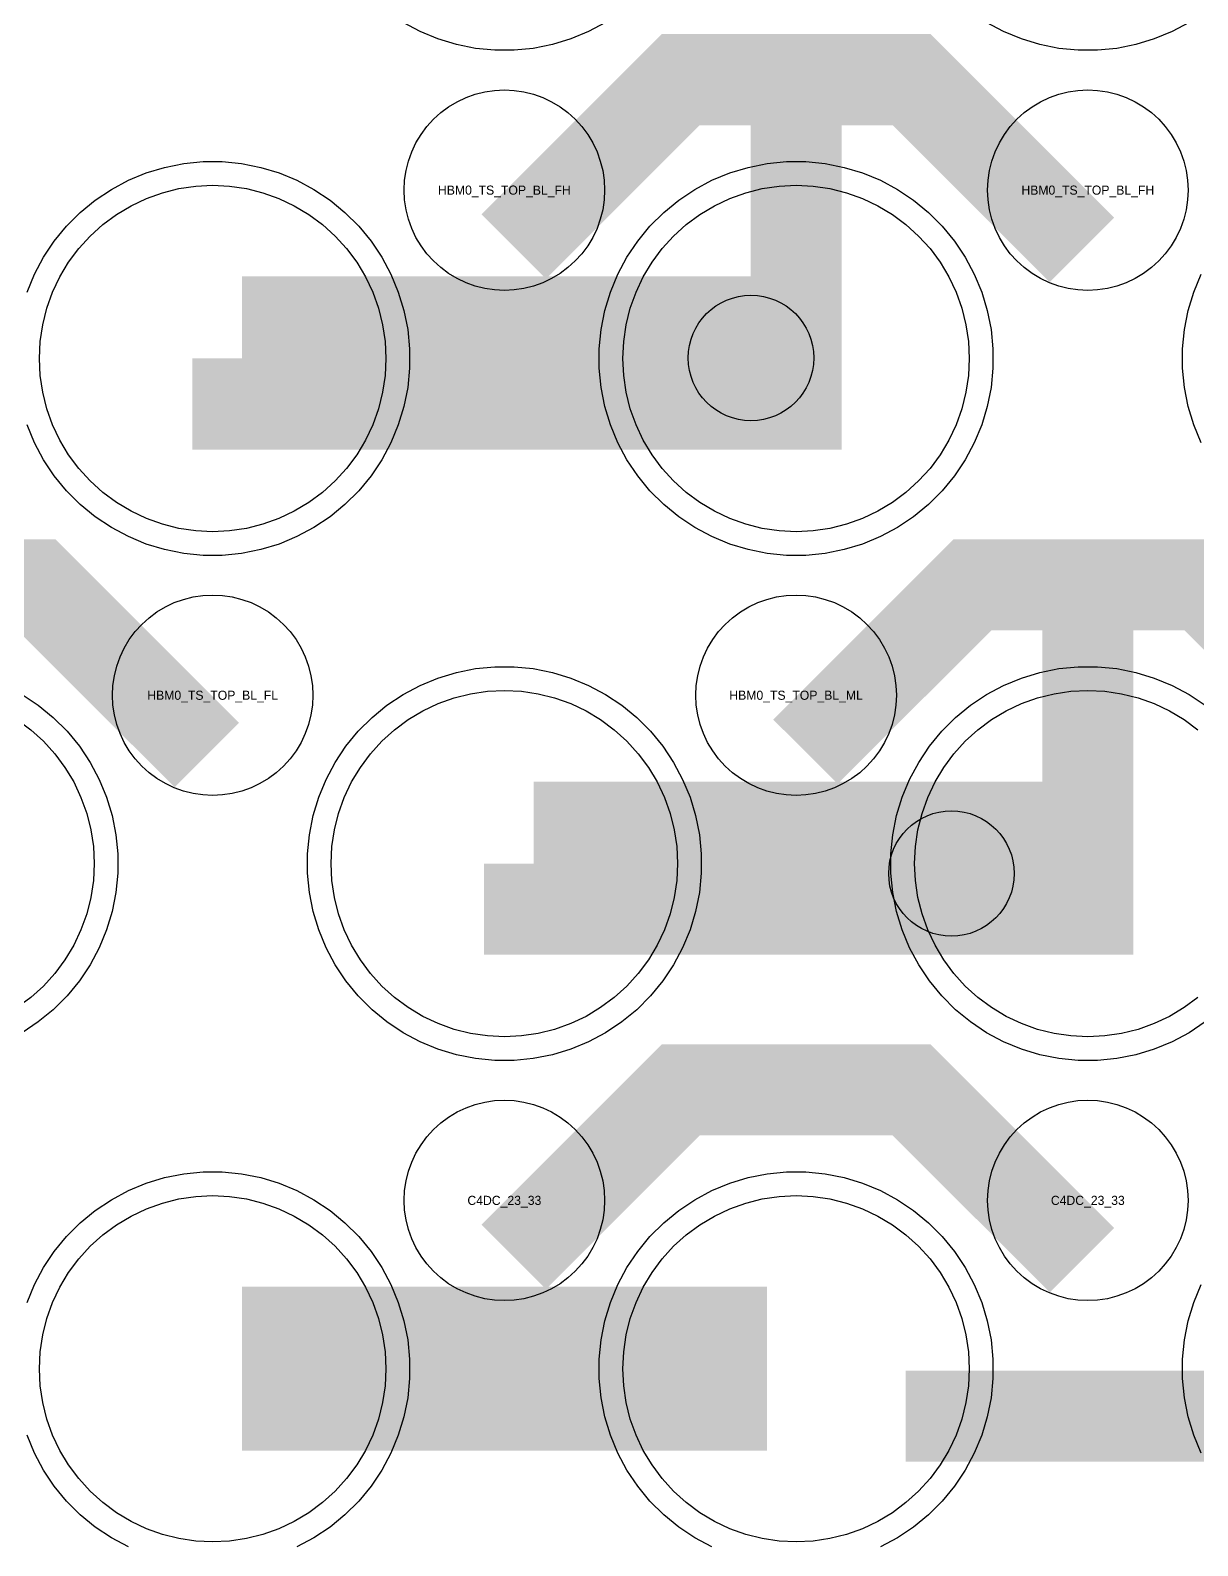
# Model space of a CAD drawing. Extents: x -11880 to 11880, y -14992 to 14992.
# Drawn here: x -1570 to -1249.9, y -11701.1 to -11285.4 of the extents above; entities that cross this region are included whole.
import ezdxf
from ezdxf.enums import TextEntityAlignment as Align

# ---------------------------------------------------------------- set-up
doc = ezdxf.new("R2010")
doc.units = 0
doc.header["$MEASUREMENT"] = 0
for name, color, linetype in [('GDS_775_DT_237', 138, 'CONTINUOUS'), ('RDL1_FS', 34, 'CONTINUOUS'), ('RDL_BS', 160, 'CONTINUOUS')]:
    doc.layers.add(name, color=color, linetype=linetype)

msp = doc.modelspace()

# ---------------------------------------------------------------- linework, layer by layer
at = {"layer": 'RDL1_FS'}
for points in [[(-1520, -11422.969), (-1524.657, -11422.74), (-1529.268, -11422.056), (-1533.791, -11420.924), (-1538.181, -11419.352), (-1542.395, -11417.36), (-1546.395, -11414.962), (-1550.14, -11412.184), (-1553.594, -11409.054), (-1556.724, -11405.6), (-1559.502, -11401.855), (-1561.9, -11397.855), (-1563.892, -11393.641), (-1565.464, -11389.251), (-1566.596, -11384.728), (-1567.28, -11380.117), (-1567.509, -11375.46), (-1567.28, -11370.803), (-1566.596, -11366.192), (-1565.464, -11361.669), (-1563.892, -11357.279), (-1561.9, -11353.065), (-1559.502, -11349.065), (-1556.724, -11345.32), (-1553.594, -11341.866), (-1550.14, -11338.736), (-1546.395, -11335.958), (-1542.395, -11333.56), (-1538.181, -11331.568), (-1533.791, -11329.996), (-1529.268, -11328.864), (-1524.657, -11328.18), (-1520, -11327.951), (-1515.343, -11328.18), (-1510.732, -11328.864), (-1506.209, -11329.996), (-1501.819, -11331.568), (-1497.605, -11333.56), (-1493.605, -11335.958), (-1489.86, -11338.736), (-1486.406, -11341.866), (-1483.276, -11345.32), (-1480.498, -11349.065), (-1478.1, -11353.065), (-1476.108, -11357.279), (-1474.536, -11361.669), (-1473.404, -11366.192), (-1472.72, -11370.803), (-1472.491, -11375.46), (-1472.72, -11380.117), (-1473.404, -11384.728), (-1474.536, -11389.251), (-1476.108, -11393.641), (-1478.1, -11397.855), (-1480.498, -11401.855), (-1483.276, -11405.6), (-1486.406, -11409.054), (-1489.86, -11412.184), (-1493.605, -11414.962), (-1497.605, -11417.36), (-1501.819, -11419.352), (-1506.209, -11420.924), (-1510.732, -11422.056), (-1515.343, -11422.74)], [(-1360, -11422.969), (-1364.657, -11422.74), (-1369.268, -11422.056), (-1373.791, -11420.924), (-1378.181, -11419.352), (-1382.395, -11417.36), (-1386.395, -11414.962), (-1390.14, -11412.184), (-1393.594, -11409.054), (-1396.724, -11405.6), (-1399.502, -11401.855), (-1401.9, -11397.855), (-1403.892, -11393.641), (-1405.464, -11389.251), (-1406.596, -11384.728), (-1407.28, -11380.117), (-1407.509, -11375.46), (-1407.28, -11370.803), (-1406.596, -11366.192), (-1405.464, -11361.669), (-1403.892, -11357.279), (-1401.9, -11353.065), (-1399.502, -11349.065), (-1396.724, -11345.32), (-1393.594, -11341.866), (-1390.14, -11338.736), (-1386.395, -11335.958), (-1382.395, -11333.56), (-1378.181, -11331.568), (-1373.791, -11329.996), (-1369.268, -11328.864), (-1364.657, -11328.18), (-1360, -11327.951), (-1355.343, -11328.18), (-1350.732, -11328.864), (-1346.209, -11329.996), (-1341.819, -11331.568), (-1337.605, -11333.56), (-1333.605, -11335.958), (-1329.86, -11338.736), (-1326.406, -11341.866), (-1323.276, -11345.32), (-1320.498, -11349.065), (-1318.1, -11353.065), (-1316.108, -11357.279), (-1314.536, -11361.669), (-1313.404, -11366.192), (-1312.72, -11370.803), (-1312.491, -11375.46), (-1312.72, -11380.117), (-1313.404, -11384.728), (-1314.536, -11389.251), (-1316.108, -11393.641), (-1318.1, -11397.855), (-1320.498, -11401.855), (-1323.276, -11405.6), (-1326.406, -11409.054), (-1329.86, -11412.184), (-1333.605, -11414.962), (-1337.605, -11417.36), (-1341.819, -11419.352), (-1346.209, -11420.924), (-1350.732, -11422.056), (-1355.343, -11422.74)], [(-1440, -11561.534), (-1444.657, -11561.305), (-1449.268, -11560.621), (-1453.791, -11559.489), (-1458.181, -11557.917), (-1462.395, -11555.925), (-1466.395, -11553.527), (-1470.14, -11550.749), (-1473.594, -11547.619), (-1476.724, -11544.165), (-1479.502, -11540.42), (-1481.9, -11536.42), (-1483.892, -11532.206), (-1485.464, -11527.816), (-1486.596, -11523.293), (-1487.28, -11518.682), (-1487.509, -11514.025), (-1487.28, -11509.368), (-1486.596, -11504.757), (-1485.464, -11500.234), (-1483.892, -11495.844), (-1481.9, -11491.63), (-1479.502, -11487.63), (-1476.724, -11483.885), (-1473.594, -11480.431), (-1470.14, -11477.301), (-1466.395, -11474.523), (-1462.395, -11472.125), (-1458.181, -11470.133), (-1453.791, -11468.561), (-1449.268, -11467.429), (-1444.657, -11466.745), (-1440, -11466.516), (-1435.343, -11466.745), (-1430.732, -11467.429), (-1426.209, -11468.561), (-1421.819, -11470.133), (-1417.605, -11472.125), (-1413.605, -11474.523), (-1409.86, -11477.301), (-1406.406, -11480.431), (-1403.276, -11483.885), (-1400.498, -11487.63), (-1398.1, -11491.63), (-1396.108, -11495.844), (-1394.536, -11500.234), (-1393.404, -11504.757), (-1392.72, -11509.368), (-1392.491, -11514.025), (-1392.72, -11518.682), (-1393.404, -11523.293), (-1394.536, -11527.816), (-1396.108, -11532.206), (-1398.1, -11536.42), (-1400.498, -11540.42), (-1403.276, -11544.165), (-1406.406, -11547.619), (-1409.86, -11550.749), (-1413.605, -11553.527), (-1417.605, -11555.925), (-1421.819, -11557.917), (-1426.209, -11559.489), (-1430.732, -11560.621), (-1435.343, -11561.305)], [(-1520, -11700.099), (-1524.657, -11699.87), (-1529.268, -11699.186), (-1533.791, -11698.054), (-1538.181, -11696.482), (-1542.395, -11694.49), (-1546.395, -11692.092), (-1550.14, -11689.314), (-1553.594, -11686.184), (-1556.724, -11682.73), (-1559.502, -11678.985), (-1561.9, -11674.985), (-1563.892, -11670.771), (-1565.464, -11666.381), (-1566.596, -11661.858), (-1567.28, -11657.247), (-1567.509, -11652.59), (-1567.28, -11647.933), (-1566.596, -11643.322), (-1565.464, -11638.799), (-1563.892, -11634.409), (-1561.9, -11630.195), (-1559.502, -11626.195), (-1556.724, -11622.45), (-1553.594, -11618.996), (-1550.14, -11615.866), (-1546.395, -11613.088), (-1542.395, -11610.69), (-1538.181, -11608.698), (-1533.791, -11607.126), (-1529.268, -11605.994), (-1524.657, -11605.31), (-1520, -11605.081), (-1515.343, -11605.31), (-1510.732, -11605.994), (-1506.209, -11607.126), (-1501.819, -11608.698), (-1497.605, -11610.69), (-1493.605, -11613.088), (-1489.86, -11615.866), (-1486.406, -11618.996), (-1483.276, -11622.45), (-1480.498, -11626.195), (-1478.1, -11630.195), (-1476.108, -11634.409), (-1474.536, -11638.799), (-1473.404, -11643.322), (-1472.72, -11647.933), (-1472.491, -11652.59), (-1472.72, -11657.247), (-1473.404, -11661.858), (-1474.536, -11666.381), (-1476.108, -11670.771), (-1478.1, -11674.985), (-1480.498, -11678.985), (-1483.276, -11682.73), (-1486.406, -11686.184), (-1489.86, -11689.314), (-1493.605, -11692.092), (-1497.605, -11694.49), (-1501.819, -11696.482), (-1506.209, -11698.054), (-1510.732, -11699.186), (-1515.343, -11699.87)], [(-1360, -11700.099), (-1364.657, -11699.87), (-1369.268, -11699.186), (-1373.791, -11698.054), (-1378.181, -11696.482), (-1382.395, -11694.49), (-1386.395, -11692.092), (-1390.14, -11689.314), (-1393.594, -11686.184), (-1396.724, -11682.73), (-1399.502, -11678.985), (-1401.9, -11674.985), (-1403.892, -11670.771), (-1405.464, -11666.381), (-1406.596, -11661.858), (-1407.28, -11657.247), (-1407.509, -11652.59), (-1407.28, -11647.933), (-1406.596, -11643.322), (-1405.464, -11638.799), (-1403.892, -11634.409), (-1401.9, -11630.195), (-1399.502, -11626.195), (-1396.724, -11622.45), (-1393.594, -11618.996), (-1390.14, -11615.866), (-1386.395, -11613.088), (-1382.395, -11610.69), (-1378.181, -11608.698), (-1373.791, -11607.126), (-1369.268, -11605.994), (-1364.657, -11605.31), (-1360, -11605.081), (-1355.343, -11605.31), (-1350.732, -11605.994), (-1346.209, -11607.126), (-1341.819, -11608.698), (-1337.605, -11610.69), (-1333.605, -11613.088), (-1329.86, -11615.866), (-1326.406, -11618.996), (-1323.276, -11622.45), (-1320.498, -11626.195), (-1318.1, -11630.195), (-1316.108, -11634.409), (-1314.536, -11638.799), (-1313.404, -11643.322), (-1312.72, -11647.933), (-1312.491, -11652.59), (-1312.72, -11657.247), (-1313.404, -11661.858), (-1314.536, -11666.381), (-1316.108, -11670.771), (-1318.1, -11674.985), (-1320.498, -11678.985), (-1323.276, -11682.73), (-1326.406, -11686.184), (-1329.86, -11689.314), (-1333.605, -11692.092), (-1337.605, -11694.49), (-1341.819, -11696.482), (-1346.209, -11698.054), (-1350.732, -11699.186), (-1355.343, -11699.87)]]:
    msp.add_lwpolyline(points, close=True, dxfattribs=at)
for points in [[(-1511.998, -11375.46, 45, 45, 0), (-1439.998, -11375.46, 45, 45, 0)], [(-1439.998, -11375.46, 45, 45, 0), (-1367.998, -11375.46, 45, 45, 0)], [(-1431.998, -11514.025, 45, 45, 0), (-1359.998, -11514.025, 45, 45, 0)], [(-1359.998, -11514.025, 45, 45, 0), (-1287.998, -11514.025, 45, 45, 0)], [(-1511.998, -11652.59, 45, 45, 0), (-1439.998, -11652.59, 45, 45, 0)], [(-1439.998, -11652.59, 45, 45, 0), (-1367.998, -11652.59, 45, 45, 0)]]:
    msp.add_lwpolyline(points, format="xyseb", dxfattribs=at)
for points in [[(-1249.86, -11550.749), (-1253.605, -11553.527), (-1257.605, -11555.925), (-1261.819, -11557.917), (-1266.209, -11559.489), (-1270.732, -11560.621), (-1275.343, -11561.305), (-1280, -11561.534), (-1284.657, -11561.305), (-1289.268, -11560.621), (-1293.791, -11559.489), (-1298.181, -11557.917), (-1302.395, -11555.925), (-1306.395, -11553.527), (-1310.14, -11550.749), (-1313.594, -11547.619), (-1316.724, -11544.165), (-1319.502, -11540.42), (-1321.9, -11536.42), (-1323.892, -11532.206), (-1325.464, -11527.816), (-1326.596, -11523.293), (-1327.28, -11518.682), (-1327.509, -11514.025), (-1327.28, -11509.368), (-1326.596, -11504.757), (-1325.464, -11500.234), (-1323.892, -11495.844), (-1321.9, -11491.63), (-1319.502, -11487.63), (-1316.724, -11483.885), (-1313.594, -11480.431), (-1310.14, -11477.301), (-1306.395, -11474.523), (-1302.395, -11472.125), (-1298.181, -11470.133), (-1293.791, -11468.561), (-1289.268, -11467.429), (-1284.657, -11466.745), (-1280, -11466.516), (-1275.343, -11466.745), (-1270.732, -11467.429), (-1266.209, -11468.561), (-1261.819, -11470.133), (-1257.605, -11472.125), (-1253.605, -11474.523), (-1249.86, -11477.301)], [(-1573.605, -11474.523), (-1569.86, -11477.301), (-1566.406, -11480.431), (-1563.276, -11483.885), (-1560.498, -11487.63), (-1558.1, -11491.63), (-1556.108, -11495.844), (-1554.536, -11500.234), (-1553.404, -11504.757), (-1552.72, -11509.368), (-1552.491, -11514.025), (-1552.72, -11518.682), (-1553.404, -11523.293), (-1554.536, -11527.816), (-1556.108, -11532.206), (-1558.1, -11536.42), (-1560.498, -11540.42), (-1563.276, -11544.165), (-1566.406, -11547.619), (-1569.86, -11550.749), (-1573.605, -11553.527)]]:
    msp.add_lwpolyline(points, dxfattribs=at)
for centre in [(-1372.368, -11375.319), (-1317.397, -11516.733)]:
    msp.add_circle(centre, 17.2, dxfattribs=at)
at = {"layer": 'RDL_BS'}
for points in [[(-1360, -11400.46, 25, 25, 0), (-1360, -11286.459, 25, 25, 0)], [(-1437.438, -11344.774, 25, 25, 0), (-1391.623, -11298.959, 25, 25, 0), (-1358.07, -11298.959, 25, 25, 0)], [(-1281.599, -11345.673, 25, 25, 0), (-1328.313, -11298.959, 25, 25, 0), (-1358.071, -11298.959, 25, 25, 0)], [(-1525.603, -11387.96, 25, 25, 0), (-1347.5, -11387.96, 25, 25, 0)], [(-1280, -11539.025, 25, 25, 0), (-1280, -11425.024, 25, 25, 0)], [(-1521.599, -11484.238, 25, 25, 0), (-1568.313, -11437.524, 25, 25, 0), (-1598.071, -11437.524, 25, 25, 0)], [(-1357.438, -11483.339, 25, 25, 0), (-1311.623, -11437.524, 25, 25, 0), (-1278.07, -11437.524, 25, 25, 0)], [(-1201.599, -11484.238, 25, 25, 0), (-1248.313, -11437.524, 25, 25, 0), (-1278.071, -11437.524, 25, 25, 0)], [(-1445.603, -11526.525, 25, 25, 0), (-1267.5, -11526.525, 25, 25, 0)], [(-1437.438, -11621.904, 25, 25, 0), (-1391.623, -11576.089, 25, 25, 0), (-1358.07, -11576.089, 25, 25, 0)], [(-1281.599, -11622.803, 25, 25, 0), (-1328.313, -11576.089, 25, 25, 0), (-1358.071, -11576.089, 25, 25, 0)], [(-1329.984, -11665.603, 25, 25, 0), (-1220.719, -11665.603, 25, 25, 0)]]:
    msp.add_lwpolyline(points, format="xyseb", dxfattribs=at)
for points in [[(-1412.223, -11283.283), (-1416.885, -11285.775), (-1421.795, -11287.806), (-1426.835, -11289.337), (-1432.062, -11290.383), (-1437.356, -11290.9), (-1442.644, -11290.9), (-1447.938, -11290.383), (-1453.165, -11289.337), (-1458.205, -11287.806), (-1463.115, -11285.775), (-1467.777, -11283.283)], [(-1252.223, -11283.283), (-1256.885, -11285.775), (-1261.795, -11287.806), (-1266.835, -11289.337), (-1272.062, -11290.383), (-1277.356, -11290.9), (-1282.644, -11290.9), (-1287.938, -11290.383), (-1293.165, -11289.337), (-1298.205, -11287.806), (-1303.115, -11285.775), (-1307.777, -11283.283)], [(-1570.906, -11357.255), (-1568.875, -11352.345), (-1566.383, -11347.683), (-1563.436, -11343.269), (-1560.074, -11339.168), (-1556.292, -11335.386), (-1552.191, -11332.024), (-1547.777, -11329.077), (-1543.115, -11326.585), (-1538.205, -11324.554), (-1533.165, -11323.023), (-1527.938, -11321.977), (-1522.644, -11321.46), (-1517.356, -11321.46), (-1512.062, -11321.977), (-1506.835, -11323.023), (-1501.795, -11324.554), (-1496.885, -11326.585), (-1492.223, -11329.077), (-1487.809, -11332.024), (-1483.708, -11335.386), (-1479.926, -11339.168), (-1476.564, -11343.269), (-1473.617, -11347.683), (-1471.125, -11352.345), (-1469.094, -11357.255), (-1467.563, -11362.295), (-1466.517, -11367.522), (-1466, -11372.816), (-1466, -11378.104), (-1466.517, -11383.398), (-1467.563, -11388.625), (-1469.094, -11393.665), (-1471.125, -11398.575), (-1473.617, -11403.237), (-1476.564, -11407.651), (-1479.926, -11411.752), (-1483.708, -11415.534), (-1487.809, -11418.896), (-1492.223, -11421.843), (-1496.885, -11424.335), (-1501.795, -11426.366), (-1506.835, -11427.897), (-1512.062, -11428.943), (-1517.356, -11429.46), (-1522.644, -11429.46), (-1527.938, -11428.943), (-1533.165, -11427.897), (-1538.205, -11426.366), (-1543.115, -11424.335), (-1547.777, -11421.843), (-1552.191, -11418.896), (-1556.292, -11415.534), (-1560.074, -11411.752), (-1563.436, -11407.651), (-1566.383, -11403.237), (-1568.875, -11398.575), (-1570.906, -11393.665)], [(-1248.875, -11398.575), (-1250.906, -11393.665), (-1252.437, -11388.625), (-1253.483, -11383.398), (-1254, -11378.104), (-1254, -11372.816), (-1253.483, -11367.522), (-1252.437, -11362.295), (-1250.906, -11357.255), (-1248.875, -11352.345)], [(-1247.809, -11557.461), (-1252.223, -11560.408), (-1256.885, -11562.9), (-1261.795, -11564.931), (-1266.835, -11566.462), (-1272.062, -11567.508), (-1277.356, -11568.025), (-1282.644, -11568.025), (-1287.938, -11567.508), (-1293.165, -11566.462), (-1298.205, -11564.931), (-1303.115, -11562.9), (-1307.777, -11560.408), (-1312.191, -11557.461), (-1316.292, -11554.099), (-1320.074, -11550.317), (-1323.436, -11546.216), (-1326.383, -11541.802), (-1328.875, -11537.14), (-1330.906, -11532.23), (-1332.437, -11527.19), (-1333.483, -11521.963), (-1334, -11516.669), (-1334, -11511.381), (-1333.483, -11506.087), (-1332.437, -11500.86), (-1330.906, -11495.82), (-1328.875, -11490.91), (-1326.383, -11486.248), (-1323.436, -11481.834), (-1320.074, -11477.733), (-1316.292, -11473.951), (-1312.191, -11470.589), (-1307.777, -11467.642), (-1303.115, -11465.15), (-1298.205, -11463.119), (-1293.165, -11461.588), (-1287.938, -11460.542), (-1282.644, -11460.025), (-1277.356, -11460.025), (-1272.062, -11460.542), (-1266.835, -11461.588), (-1261.795, -11463.119), (-1256.885, -11465.15), (-1252.223, -11467.642), (-1247.809, -11470.589)], [(-1572.223, -11467.642), (-1567.809, -11470.589), (-1563.708, -11473.951), (-1559.926, -11477.733), (-1556.564, -11481.834), (-1553.617, -11486.248), (-1551.125, -11490.91), (-1549.094, -11495.82), (-1547.563, -11500.86), (-1546.517, -11506.087), (-1546, -11511.381), (-1546, -11516.669), (-1546.517, -11521.963), (-1547.563, -11527.19), (-1549.094, -11532.23), (-1551.125, -11537.14), (-1553.617, -11541.802), (-1556.564, -11546.216), (-1559.926, -11550.317), (-1563.708, -11554.099), (-1567.809, -11557.461), (-1572.223, -11560.408)], [(-1570.906, -11634.385), (-1568.875, -11629.475), (-1566.383, -11624.813), (-1563.436, -11620.399), (-1560.074, -11616.298), (-1556.292, -11612.516), (-1552.191, -11609.154), (-1547.777, -11606.207), (-1543.115, -11603.715), (-1538.205, -11601.684), (-1533.165, -11600.153), (-1527.938, -11599.107), (-1522.644, -11598.59), (-1517.356, -11598.59), (-1512.062, -11599.107), (-1506.835, -11600.153), (-1501.795, -11601.684), (-1496.885, -11603.715), (-1492.223, -11606.207), (-1487.809, -11609.154), (-1483.708, -11612.516), (-1479.926, -11616.298), (-1476.564, -11620.399), (-1473.617, -11624.813), (-1471.125, -11629.475), (-1469.094, -11634.385), (-1467.563, -11639.425), (-1466.517, -11644.652), (-1466, -11649.946), (-1466, -11655.234), (-1466.517, -11660.528), (-1467.563, -11665.755), (-1469.094, -11670.795), (-1471.125, -11675.705), (-1473.617, -11680.367), (-1476.564, -11684.781), (-1479.926, -11688.882), (-1483.708, -11692.664), (-1487.809, -11696.026), (-1492.223, -11698.973), (-1496.885, -11701.465)], [(-1383.115, -11701.465), (-1387.777, -11698.973), (-1392.191, -11696.026), (-1396.292, -11692.664), (-1400.074, -11688.882), (-1403.436, -11684.781), (-1406.383, -11680.367), (-1408.875, -11675.705), (-1410.906, -11670.795), (-1412.437, -11665.755), (-1413.483, -11660.528), (-1414, -11655.234), (-1414, -11649.946), (-1413.483, -11644.652), (-1412.437, -11639.425), (-1410.906, -11634.385), (-1408.875, -11629.475), (-1406.383, -11624.813), (-1403.436, -11620.399), (-1400.074, -11616.298), (-1396.292, -11612.516), (-1392.191, -11609.154), (-1387.777, -11606.207), (-1383.115, -11603.715), (-1378.205, -11601.684), (-1373.165, -11600.153), (-1367.938, -11599.107), (-1362.644, -11598.59), (-1357.356, -11598.59), (-1352.062, -11599.107), (-1346.835, -11600.153), (-1341.795, -11601.684), (-1336.885, -11603.715), (-1332.223, -11606.207), (-1327.809, -11609.154), (-1323.708, -11612.516), (-1319.926, -11616.298), (-1316.564, -11620.399), (-1313.617, -11624.813), (-1311.125, -11629.475), (-1309.094, -11634.385), (-1307.563, -11639.425), (-1306.517, -11644.652), (-1306, -11649.946), (-1306, -11655.234), (-1306.517, -11660.528), (-1307.563, -11665.755), (-1309.094, -11670.795), (-1311.125, -11675.705), (-1313.617, -11680.367), (-1316.564, -11684.781), (-1319.926, -11688.882), (-1323.708, -11692.664), (-1327.809, -11696.026), (-1332.223, -11698.973), (-1336.885, -11701.465)], [(-1248.875, -11675.705), (-1250.906, -11670.795), (-1252.437, -11665.755), (-1253.483, -11660.528), (-1254, -11655.234), (-1254, -11649.946), (-1253.483, -11644.652), (-1252.437, -11639.425), (-1250.906, -11634.385), (-1248.875, -11629.475)], [(-1543.115, -11701.465), (-1547.777, -11698.973), (-1552.191, -11696.026), (-1556.292, -11692.664), (-1560.074, -11688.882), (-1563.436, -11684.781), (-1566.383, -11680.367), (-1568.875, -11675.705), (-1570.906, -11670.795)]]:
    msp.add_lwpolyline(points, dxfattribs=at)
for points in [[(-1440, -11356.766), (-1442.693, -11356.634), (-1445.365, -11356.238), (-1447.984, -11355.581), (-1450.519, -11354.674), (-1452.956, -11353.522), (-1455.28, -11352.129), (-1457.443, -11350.526), (-1459.442, -11348.714), (-1461.254, -11346.715), (-1462.857, -11344.552), (-1464.25, -11342.228), (-1465.402, -11339.791), (-1466.309, -11337.256), (-1466.966, -11334.637), (-1467.362, -11331.965), (-1467.494, -11329.272), (-1467.362, -11326.579), (-1466.966, -11323.907), (-1466.309, -11321.288), (-1465.402, -11318.753), (-1464.25, -11316.316), (-1462.857, -11313.992), (-1461.254, -11311.829), (-1459.442, -11309.83), (-1457.443, -11308.018), (-1455.28, -11306.415), (-1452.956, -11305.022), (-1450.519, -11303.87), (-1447.984, -11302.963), (-1445.365, -11302.306), (-1442.693, -11301.91), (-1440, -11301.778), (-1437.307, -11301.91), (-1434.635, -11302.306), (-1432.016, -11302.963), (-1429.481, -11303.87), (-1427.044, -11305.022), (-1424.72, -11306.415), (-1422.557, -11308.018), (-1420.558, -11309.83), (-1418.746, -11311.829), (-1417.143, -11313.992), (-1415.75, -11316.316), (-1414.598, -11318.753), (-1413.691, -11321.288), (-1413.034, -11323.907), (-1412.638, -11326.579), (-1412.506, -11329.272), (-1412.638, -11331.965), (-1413.034, -11334.637), (-1413.691, -11337.256), (-1414.598, -11339.791), (-1415.75, -11342.228), (-1417.143, -11344.552), (-1418.746, -11346.715), (-1420.558, -11348.714), (-1422.557, -11350.526), (-1424.72, -11352.129), (-1427.044, -11353.522), (-1429.481, -11354.674), (-1432.016, -11355.581), (-1434.635, -11356.238), (-1437.307, -11356.634)], [(-1280, -11356.766), (-1282.693, -11356.634), (-1285.365, -11356.238), (-1287.984, -11355.581), (-1290.519, -11354.674), (-1292.956, -11353.522), (-1295.28, -11352.129), (-1297.443, -11350.526), (-1299.442, -11348.714), (-1301.254, -11346.715), (-1302.857, -11344.552), (-1304.25, -11342.228), (-1305.402, -11339.791), (-1306.309, -11337.256), (-1306.966, -11334.637), (-1307.362, -11331.965), (-1307.494, -11329.272), (-1307.362, -11326.579), (-1306.966, -11323.907), (-1306.309, -11321.288), (-1305.402, -11318.753), (-1304.25, -11316.316), (-1302.857, -11313.992), (-1301.254, -11311.829), (-1299.442, -11309.83), (-1297.443, -11308.018), (-1295.28, -11306.415), (-1292.956, -11305.022), (-1290.519, -11303.87), (-1287.984, -11302.963), (-1285.365, -11302.306), (-1282.693, -11301.91), (-1280, -11301.778), (-1277.307, -11301.91), (-1274.635, -11302.306), (-1272.016, -11302.963), (-1269.481, -11303.87), (-1267.044, -11305.022), (-1264.72, -11306.415), (-1262.557, -11308.018), (-1260.558, -11309.83), (-1258.746, -11311.829), (-1257.143, -11313.992), (-1255.75, -11316.316), (-1254.598, -11318.753), (-1253.691, -11321.288), (-1253.034, -11323.907), (-1252.638, -11326.579), (-1252.506, -11329.272), (-1252.638, -11331.965), (-1253.034, -11334.637), (-1253.691, -11337.256), (-1254.598, -11339.791), (-1255.75, -11342.228), (-1257.143, -11344.552), (-1258.746, -11346.715), (-1260.558, -11348.714), (-1262.557, -11350.526), (-1264.72, -11352.129), (-1267.044, -11353.522), (-1269.481, -11354.674), (-1272.016, -11355.581), (-1274.635, -11356.238), (-1277.307, -11356.634)], [(-1362.644, -11429.46), (-1367.938, -11428.943), (-1373.165, -11427.897), (-1378.205, -11426.366), (-1383.115, -11424.335), (-1387.777, -11421.843), (-1392.191, -11418.896), (-1396.292, -11415.534), (-1400.074, -11411.752), (-1403.436, -11407.651), (-1406.383, -11403.237), (-1408.875, -11398.575), (-1410.906, -11393.665), (-1412.437, -11388.625), (-1413.483, -11383.398), (-1414, -11378.104), (-1414, -11372.816), (-1413.483, -11367.522), (-1412.437, -11362.295), (-1410.906, -11357.255), (-1408.875, -11352.345), (-1406.383, -11347.683), (-1403.436, -11343.269), (-1400.074, -11339.168), (-1396.292, -11335.386), (-1392.191, -11332.024), (-1387.777, -11329.077), (-1383.115, -11326.585), (-1378.205, -11324.554), (-1373.165, -11323.023), (-1367.938, -11321.977), (-1362.644, -11321.46), (-1357.356, -11321.46), (-1352.062, -11321.977), (-1346.835, -11323.023), (-1341.795, -11324.554), (-1336.885, -11326.585), (-1332.223, -11329.077), (-1327.809, -11332.024), (-1323.708, -11335.386), (-1319.926, -11339.168), (-1316.564, -11343.269), (-1313.617, -11347.683), (-1311.125, -11352.345), (-1309.094, -11357.255), (-1307.563, -11362.295), (-1306.517, -11367.522), (-1306, -11372.816), (-1306, -11378.104), (-1306.517, -11383.398), (-1307.563, -11388.625), (-1309.094, -11393.665), (-1311.125, -11398.575), (-1313.617, -11403.237), (-1316.564, -11407.651), (-1319.926, -11411.752), (-1323.708, -11415.534), (-1327.809, -11418.896), (-1332.223, -11421.843), (-1336.885, -11424.335), (-1341.795, -11426.366), (-1346.835, -11427.897), (-1352.062, -11428.943), (-1357.356, -11429.46)], [(-1520, -11495.331), (-1522.693, -11495.199), (-1525.365, -11494.803), (-1527.984, -11494.146), (-1530.519, -11493.239), (-1532.956, -11492.087), (-1535.28, -11490.694), (-1537.443, -11489.091), (-1539.442, -11487.279), (-1541.254, -11485.28), (-1542.857, -11483.117), (-1544.25, -11480.793), (-1545.402, -11478.356), (-1546.309, -11475.821), (-1546.966, -11473.202), (-1547.362, -11470.53), (-1547.494, -11467.837), (-1547.362, -11465.144), (-1546.966, -11462.472), (-1546.309, -11459.853), (-1545.402, -11457.318), (-1544.25, -11454.881), (-1542.857, -11452.557), (-1541.254, -11450.394), (-1539.442, -11448.395), (-1537.443, -11446.583), (-1535.28, -11444.98), (-1532.956, -11443.587), (-1530.519, -11442.435), (-1527.984, -11441.528), (-1525.365, -11440.871), (-1522.693, -11440.475), (-1520, -11440.343), (-1517.307, -11440.475), (-1514.635, -11440.871), (-1512.016, -11441.528), (-1509.481, -11442.435), (-1507.044, -11443.587), (-1504.72, -11444.98), (-1502.557, -11446.583), (-1500.558, -11448.395), (-1498.746, -11450.394), (-1497.143, -11452.557), (-1495.75, -11454.881), (-1494.598, -11457.318), (-1493.691, -11459.853), (-1493.034, -11462.472), (-1492.638, -11465.144), (-1492.506, -11467.837), (-1492.638, -11470.53), (-1493.034, -11473.202), (-1493.691, -11475.821), (-1494.598, -11478.356), (-1495.75, -11480.793), (-1497.143, -11483.117), (-1498.746, -11485.28), (-1500.558, -11487.279), (-1502.557, -11489.091), (-1504.72, -11490.694), (-1507.044, -11492.087), (-1509.481, -11493.239), (-1512.016, -11494.146), (-1514.635, -11494.803), (-1517.307, -11495.199)], [(-1360, -11495.331), (-1362.693, -11495.199), (-1365.365, -11494.803), (-1367.984, -11494.146), (-1370.519, -11493.239), (-1372.956, -11492.087), (-1375.28, -11490.694), (-1377.443, -11489.091), (-1379.442, -11487.279), (-1381.254, -11485.28), (-1382.857, -11483.117), (-1384.25, -11480.793), (-1385.402, -11478.356), (-1386.309, -11475.821), (-1386.966, -11473.202), (-1387.362, -11470.53), (-1387.494, -11467.837), (-1387.362, -11465.144), (-1386.966, -11462.472), (-1386.309, -11459.853), (-1385.402, -11457.318), (-1384.25, -11454.881), (-1382.857, -11452.557), (-1381.254, -11450.394), (-1379.442, -11448.395), (-1377.443, -11446.583), (-1375.28, -11444.98), (-1372.956, -11443.587), (-1370.519, -11442.435), (-1367.984, -11441.528), (-1365.365, -11440.871), (-1362.693, -11440.475), (-1360, -11440.343), (-1357.307, -11440.475), (-1354.635, -11440.871), (-1352.016, -11441.528), (-1349.481, -11442.435), (-1347.044, -11443.587), (-1344.72, -11444.98), (-1342.557, -11446.583), (-1340.558, -11448.395), (-1338.746, -11450.394), (-1337.143, -11452.557), (-1335.75, -11454.881), (-1334.598, -11457.318), (-1333.691, -11459.853), (-1333.034, -11462.472), (-1332.638, -11465.144), (-1332.506, -11467.837), (-1332.638, -11470.53), (-1333.034, -11473.202), (-1333.691, -11475.821), (-1334.598, -11478.356), (-1335.75, -11480.793), (-1337.143, -11483.117), (-1338.746, -11485.28), (-1340.558, -11487.279), (-1342.557, -11489.091), (-1344.72, -11490.694), (-1347.044, -11492.087), (-1349.481, -11493.239), (-1352.016, -11494.146), (-1354.635, -11494.803), (-1357.307, -11495.199)], [(-1442.644, -11568.025), (-1447.938, -11567.508), (-1453.165, -11566.462), (-1458.205, -11564.931), (-1463.115, -11562.9), (-1467.777, -11560.408), (-1472.191, -11557.461), (-1476.292, -11554.099), (-1480.074, -11550.317), (-1483.436, -11546.216), (-1486.383, -11541.802), (-1488.875, -11537.14), (-1490.906, -11532.23), (-1492.437, -11527.19), (-1493.483, -11521.963), (-1494, -11516.669), (-1494, -11511.381), (-1493.483, -11506.087), (-1492.437, -11500.86), (-1490.906, -11495.82), (-1488.875, -11490.91), (-1486.383, -11486.248), (-1483.436, -11481.834), (-1480.074, -11477.733), (-1476.292, -11473.951), (-1472.191, -11470.589), (-1467.777, -11467.642), (-1463.115, -11465.15), (-1458.205, -11463.119), (-1453.165, -11461.588), (-1447.938, -11460.542), (-1442.644, -11460.025), (-1437.356, -11460.025), (-1432.062, -11460.542), (-1426.835, -11461.588), (-1421.795, -11463.119), (-1416.885, -11465.15), (-1412.223, -11467.642), (-1407.809, -11470.589), (-1403.708, -11473.951), (-1399.926, -11477.733), (-1396.564, -11481.834), (-1393.617, -11486.248), (-1391.125, -11490.91), (-1389.094, -11495.82), (-1387.563, -11500.86), (-1386.517, -11506.087), (-1386, -11511.381), (-1386, -11516.669), (-1386.517, -11521.963), (-1387.563, -11527.19), (-1389.094, -11532.23), (-1391.125, -11537.14), (-1393.617, -11541.802), (-1396.564, -11546.216), (-1399.926, -11550.317), (-1403.708, -11554.099), (-1407.809, -11557.461), (-1412.223, -11560.408), (-1416.885, -11562.9), (-1421.795, -11564.931), (-1426.835, -11566.462), (-1432.062, -11567.508), (-1437.356, -11568.025)], [(-1440, -11633.896), (-1442.693, -11633.764), (-1445.365, -11633.368), (-1447.984, -11632.711), (-1450.519, -11631.804), (-1452.956, -11630.652), (-1455.28, -11629.259), (-1457.443, -11627.656), (-1459.442, -11625.844), (-1461.254, -11623.845), (-1462.857, -11621.682), (-1464.25, -11619.358), (-1465.402, -11616.921), (-1466.309, -11614.386), (-1466.966, -11611.767), (-1467.362, -11609.095), (-1467.494, -11606.402), (-1467.362, -11603.709), (-1466.966, -11601.037), (-1466.309, -11598.418), (-1465.402, -11595.883), (-1464.25, -11593.446), (-1462.857, -11591.122), (-1461.254, -11588.959), (-1459.442, -11586.96), (-1457.443, -11585.148), (-1455.28, -11583.545), (-1452.956, -11582.152), (-1450.519, -11581), (-1447.984, -11580.093), (-1445.365, -11579.436), (-1442.693, -11579.04), (-1440, -11578.908), (-1437.307, -11579.04), (-1434.635, -11579.436), (-1432.016, -11580.093), (-1429.481, -11581), (-1427.044, -11582.152), (-1424.72, -11583.545), (-1422.557, -11585.148), (-1420.558, -11586.96), (-1418.746, -11588.959), (-1417.143, -11591.122), (-1415.75, -11593.446), (-1414.598, -11595.883), (-1413.691, -11598.418), (-1413.034, -11601.037), (-1412.638, -11603.709), (-1412.506, -11606.402), (-1412.638, -11609.095), (-1413.034, -11611.767), (-1413.691, -11614.386), (-1414.598, -11616.921), (-1415.75, -11619.358), (-1417.143, -11621.682), (-1418.746, -11623.845), (-1420.558, -11625.844), (-1422.557, -11627.656), (-1424.72, -11629.259), (-1427.044, -11630.652), (-1429.481, -11631.804), (-1432.016, -11632.711), (-1434.635, -11633.368), (-1437.307, -11633.764)], [(-1280, -11633.896), (-1282.693, -11633.764), (-1285.365, -11633.368), (-1287.984, -11632.711), (-1290.519, -11631.804), (-1292.956, -11630.652), (-1295.28, -11629.259), (-1297.443, -11627.656), (-1299.442, -11625.844), (-1301.254, -11623.845), (-1302.857, -11621.682), (-1304.25, -11619.358), (-1305.402, -11616.921), (-1306.309, -11614.386), (-1306.966, -11611.767), (-1307.362, -11609.095), (-1307.494, -11606.402), (-1307.362, -11603.709), (-1306.966, -11601.037), (-1306.309, -11598.418), (-1305.402, -11595.883), (-1304.25, -11593.446), (-1302.857, -11591.122), (-1301.254, -11588.959), (-1299.442, -11586.96), (-1297.443, -11585.148), (-1295.28, -11583.545), (-1292.956, -11582.152), (-1290.519, -11581), (-1287.984, -11580.093), (-1285.365, -11579.436), (-1282.693, -11579.04), (-1280, -11578.908), (-1277.307, -11579.04), (-1274.635, -11579.436), (-1272.016, -11580.093), (-1269.481, -11581), (-1267.044, -11582.152), (-1264.72, -11583.545), (-1262.557, -11585.148), (-1260.558, -11586.96), (-1258.746, -11588.959), (-1257.143, -11591.122), (-1255.75, -11593.446), (-1254.598, -11595.883), (-1253.691, -11598.418), (-1253.034, -11601.037), (-1252.638, -11603.709), (-1252.506, -11606.402), (-1252.638, -11609.095), (-1253.034, -11611.767), (-1253.691, -11614.386), (-1254.598, -11616.921), (-1255.75, -11619.358), (-1257.143, -11621.682), (-1258.746, -11623.845), (-1260.558, -11625.844), (-1262.557, -11627.656), (-1264.72, -11629.259), (-1267.044, -11630.652), (-1269.481, -11631.804), (-1272.016, -11632.711), (-1274.635, -11633.368), (-1277.307, -11633.764)]]:
    msp.add_lwpolyline(points, close=True, dxfattribs=at)

# ---------------------------------------------------------------- texts
at = {"layer": 'GDS_775_DT_237'}
for s, p in [('HBM0_TS_TOP_BL_FH', (-1440, -11329.272)), ('HBM0_TS_TOP_BL_FH', (-1440, -11329.272)), ('HBM0_TS_TOP_BL_FH', (-1280, -11329.272)), ('HBM0_TS_TOP_BL_FH', (-1280, -11329.272)), ('HBM0_TS_TOP_BL_FL', (-1520, -11467.837)), ('HBM0_TS_TOP_BL_FL', (-1520, -11467.837)), ('HBM0_TS_TOP_BL_ML', (-1360, -11467.837)), ('HBM0_TS_TOP_BL_ML', (-1360, -11467.837)), ('C4DC_23_33', (-1440, -11606.402)), ('C4DC_23_33', (-1440, -11606.402)), ('C4DC_23_33', (-1280, -11606.402)), ('C4DC_23_33', (-1280, -11606.402))]:
    msp.add_text(s, height=2.5, dxfattribs=at).set_placement(p, align=Align.MIDDLE_CENTER)

doc.saveas('drawing.dxf')
